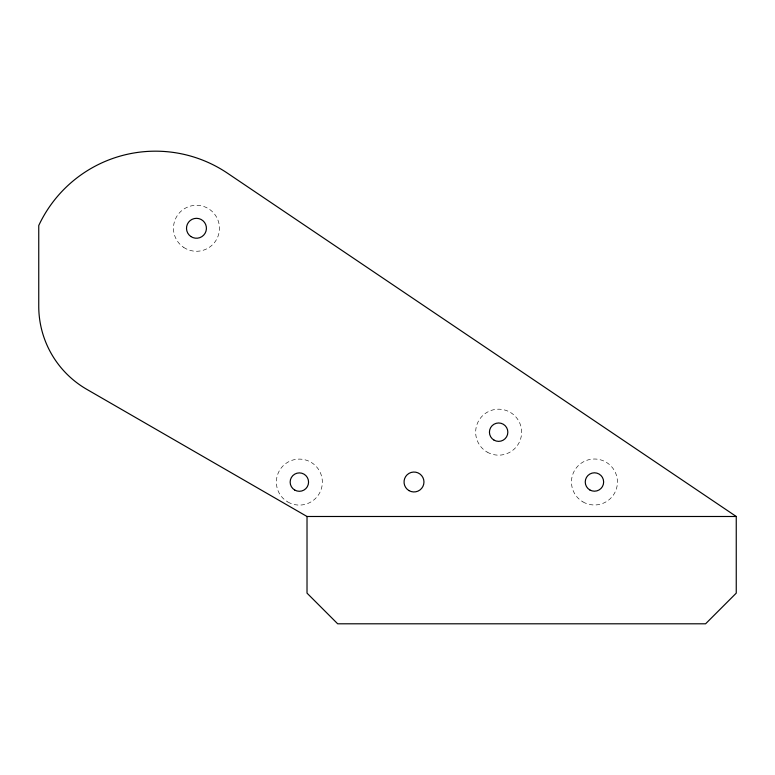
<?xml version="1.0" encoding="UTF-8"?>
<svg xmlns="http://www.w3.org/2000/svg" width="775" height="775" viewBox="0 0 775 775"><rect width="100%" height="100%" fill="white"/><g stroke="black" fill="none" stroke-linecap="round" stroke-linejoin="round"><path stroke-width="0.58" stroke-dasharray="3.88 2.91" d="M487.146 452.087A22.998 22.998 0 0 0 521.633 432.169A22.998 22.998 0 0 0 487.146 412.261A22.998 22.998 0 0 0 487.146 452.087M287.854 502.006A22.998 22.998 0 0 0 322.352 482.098A22.998 22.998 0 0 0 287.854 462.181A22.998 22.998 0 0 0 287.854 502.006M582.955 501.909A22.998 22.998 0 0 0 617.442 481.992A22.998 22.998 0 0 0 582.955 462.084A22.998 22.998 0 0 0 582.955 501.909M183.597 247.341A22.998 22.998 0 0 0 219.403 229.884A22.998 22.998 0 0 0 186.388 207.613A22.998 22.998 0 0 0 183.597 247.341"/><path stroke-width="1.16" d="M307.016 516.489L736.25 516.489L736.25 593.137L705.589 623.798L337.677 623.798L307.016 593.137L307.016 516.489L86.742 389.312A95.993 95.993 0 0 1 38.75 305.176L38.75 225.515A128.795 128.795 0 0 1 227.511 173.213L736.25 516.489M409.016 490.623A9.968 9.968 0 0 0 423.964 481.992A9.968 9.968 0 0 0 409.016 473.37A9.968 9.968 0 0 0 409.016 490.623M190.892 236.54A9.968 9.968 0 0 0 206.402 228.974A9.968 9.968 0 0 0 192.093 219.325A9.968 9.968 0 0 0 190.892 236.54M294.752 490.062A9.193 9.193 0 0 0 308.557 482.098A9.193 9.193 0 0 0 294.752 474.126A9.193 9.193 0 0 0 294.752 490.062M589.852 489.965A9.193 9.193 0 0 0 603.648 481.992A9.193 9.193 0 0 0 589.852 474.029A9.193 9.193 0 0 0 589.852 489.965M494.043 440.142A9.193 9.193 0 0 0 507.838 432.169A9.193 9.193 0 0 0 494.043 424.206A9.193 9.193 0 0 0 494.043 440.142"/></g></svg>
